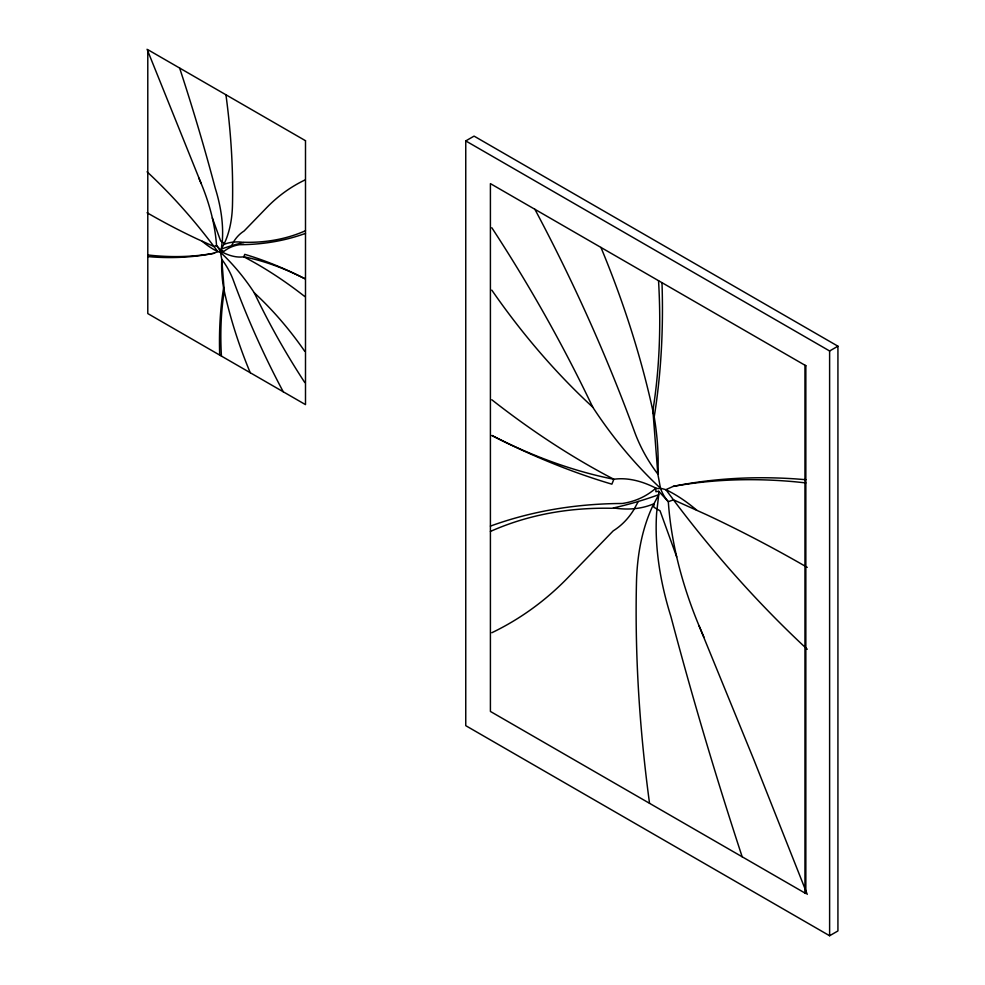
<?xml version="1.0" encoding="UTF-8"?>
<svg xmlns="http://www.w3.org/2000/svg" width="985" height="985" viewBox="0 0 985 985"><rect width="100%" height="100%" fill="white"/><g stroke="black" fill="none" stroke-linecap="round" stroke-linejoin="round"><path stroke-width="1.48" d="M224.124 289.787L224.149 289.922A5.848 3.374 60 0 1 224.235 290.834L224.174 291.659A343.162 198.133 60 0 0 221.428 356.09M653.141 413.306L653.092 413.023A11.709 6.76 60 0 1 652.932 411.213L653.043 409.551A686.336 396.253 60 0 0 658.534 280.676M304.796 296.547A381.454 220.234 60 0 0 243.775 256.802L244.76 254.352A468.429 270.444 60 0 1 304.796 278.706A335.922 193.947 60 0 0 243.775 256.802A62.658 36.174 60 0 1 222.758 252.357L222.758 250.572L221.329 250.793L221.329 249.082A531.703 306.988 60 0 1 231.561 245.708L233.728 241.657A88.884 51.319 60 0 1 244.083 231.019L266.639 207.712A394.135 227.56 60 0 1 304.796 180.058M491.823 399.775A762.919 440.467 60 0 0 613.864 479.264L611.882 484.164A936.858 540.9 60 0 1 491.823 435.456A671.844 387.893 60 0 0 613.864 479.264A125.317 72.348 60 0 1 655.887 488.141L655.887 491.724L658.731 491.281L658.731 494.704A1063.418 613.963 60 0 1 638.28 501.451L633.934 509.553A177.768 102.637 60 0 1 613.236 530.841L568.123 577.444A788.271 455.107 60 0 1 491.823 632.739M465.757 140.917L474.068 136.115L837.927 346.191L837.927 930.948L829.616 935.75L465.757 725.674L465.757 140.917L829.616 350.98L837.927 346.191M147.787 256.592L152.921 256.986A556.513 321.307 60 0 0 214.09 253.244L217.759 251.594L220.468 252.32A7.24 4.186 60 0 1 222.758 252.357A94.117 54.335 60 0 1 239.564 244.699A513.148 296.263 60 0 0 304.796 233.63L305.498 233.396M805.841 479.695L795.56 478.895A1113.013 642.602 60 0 0 673.235 486.381L665.885 489.668L660.467 488.228A14.492 8.36 60 0 1 655.887 488.141A188.221 108.67 60 0 1 622.274 503.483A1026.284 592.527 60 0 0 491.823 525.596L490.407 526.088M305.498 230.749L304.796 231.032A375.47 216.774 60 0 1 244.723 242.285L242.064 242.901A531.851 307.074 60 0 0 231.561 245.708M490.407 531.383L491.823 530.817A750.939 433.56 60 0 1 611.956 508.285L617.287 507.066A1063.714 614.135 60 0 0 638.28 501.451M147.787 254.98L152.921 255.509A532.774 307.603 60 0 0 214.09 253.244M805.841 482.909L795.572 481.837A1065.548 615.194 60 0 0 673.235 486.381M658.731 491.281L668.322 501.71A286.61 165.48 60 0 0 676.707 556.907A286.943 165.665 60 0 0 698.993 625.647L753.931 759.915L807.244 894.368M221.329 250.793L216.54 245.585A143.305 82.74 60 0 0 212.341 217.98A143.478 82.838 60 0 0 201.211 183.604L147.073 49.25M698.993 625.647L703.906 637.061M198.748 177.903L201.211 183.604M676.707 556.907L660.048 510.809L653.868 507.238L653.868 503.754A179.652 103.72 60 0 1 634.82 508.629L631.41 508.9A179.91 103.868 60 0 1 613.556 507.915M212.341 217.98L220.677 241.029L223.767 242.815L223.767 244.551A89.832 51.86 60 0 1 233.285 242.113L234.996 241.978A89.955 51.934 60 0 1 243.923 242.47M807.244 567.36A1513.576 873.867 60 0 0 706.787 514.823L673.457 499.814L668.322 501.71A23.418 13.519 60 0 1 660.467 488.228L657.845 474.081A253.071 146.112 60 0 0 654.2 416.877L651.134 402.927A636.79 367.651 60 0 0 600.936 247.432M147.073 212.748A756.788 436.934 60 0 0 197.308 239.023L213.979 246.521L216.54 245.585A11.709 6.76 60 0 1 220.468 252.32L221.785 259.387A126.536 73.062 60 0 0 223.595 287.989L225.134 294.971A318.401 183.826 60 0 0 250.239 372.724M652.932 411.213L657.845 474.081A94.462 54.532 60 0 1 634.562 431.812A1052.756 607.807 60 0 0 534.892 209.3M224.235 290.834L221.785 259.387A47.231 27.272 60 0 1 233.42 280.528A526.372 303.909 60 0 0 283.249 391.784M829.616 350.98L829.616 935.75M804.954 365.213L804.954 893.05M219.704 355.092A408.972 236.117 60 0 1 223.595 287.989M220.468 252.32A138.897 80.191 60 0 1 254.339 292.877A226.021 130.488 60 0 1 304.796 351.374M179.615 68.039A1433.138 827.425 60 0 1 215.259 188.221A121.795 70.317 60 0 1 222.376 239.995L221.329 249.082L224.531 243.012A143.404 82.789 60 0 0 232.472 205.2A675.144 389.801 60 0 0 225.934 94.782M202.344 241.35A69.652 40.213 60 0 0 217.759 251.594L212.292 244.28A370.077 213.671 60 0 0 147.073 171.809M304.796 382.562A442.376 255.41 60 0 1 254.339 292.877M661.994 282.67A817.932 472.234 60 0 1 654.2 416.877M660.467 488.215A277.795 160.383 60 0 1 592.711 407.125A452.041 260.988 60 0 1 491.81 290.132M742.173 856.802A2866.276 1654.849 60 0 1 670.884 616.438A243.578 140.633 60 0 1 656.638 512.877L658.731 494.704L652.341 506.844A286.795 165.578 60 0 0 636.47 582.48A1350.287 779.591 60 0 0 649.534 803.317M696.703 510.156A139.291 80.425 60 0 0 665.885 489.668L676.818 504.32A740.154 427.33 60 0 0 807.244 649.25M491.823 227.744A884.752 510.821 60 0 1 592.711 407.113M805.841 365.731L490.407 183.616L490.407 711.441L805.841 893.555L805.841 365.731M305.498 140.707L147.787 49.656L147.787 313.575L305.498 404.626L305.498 140.707"/></g></svg>
